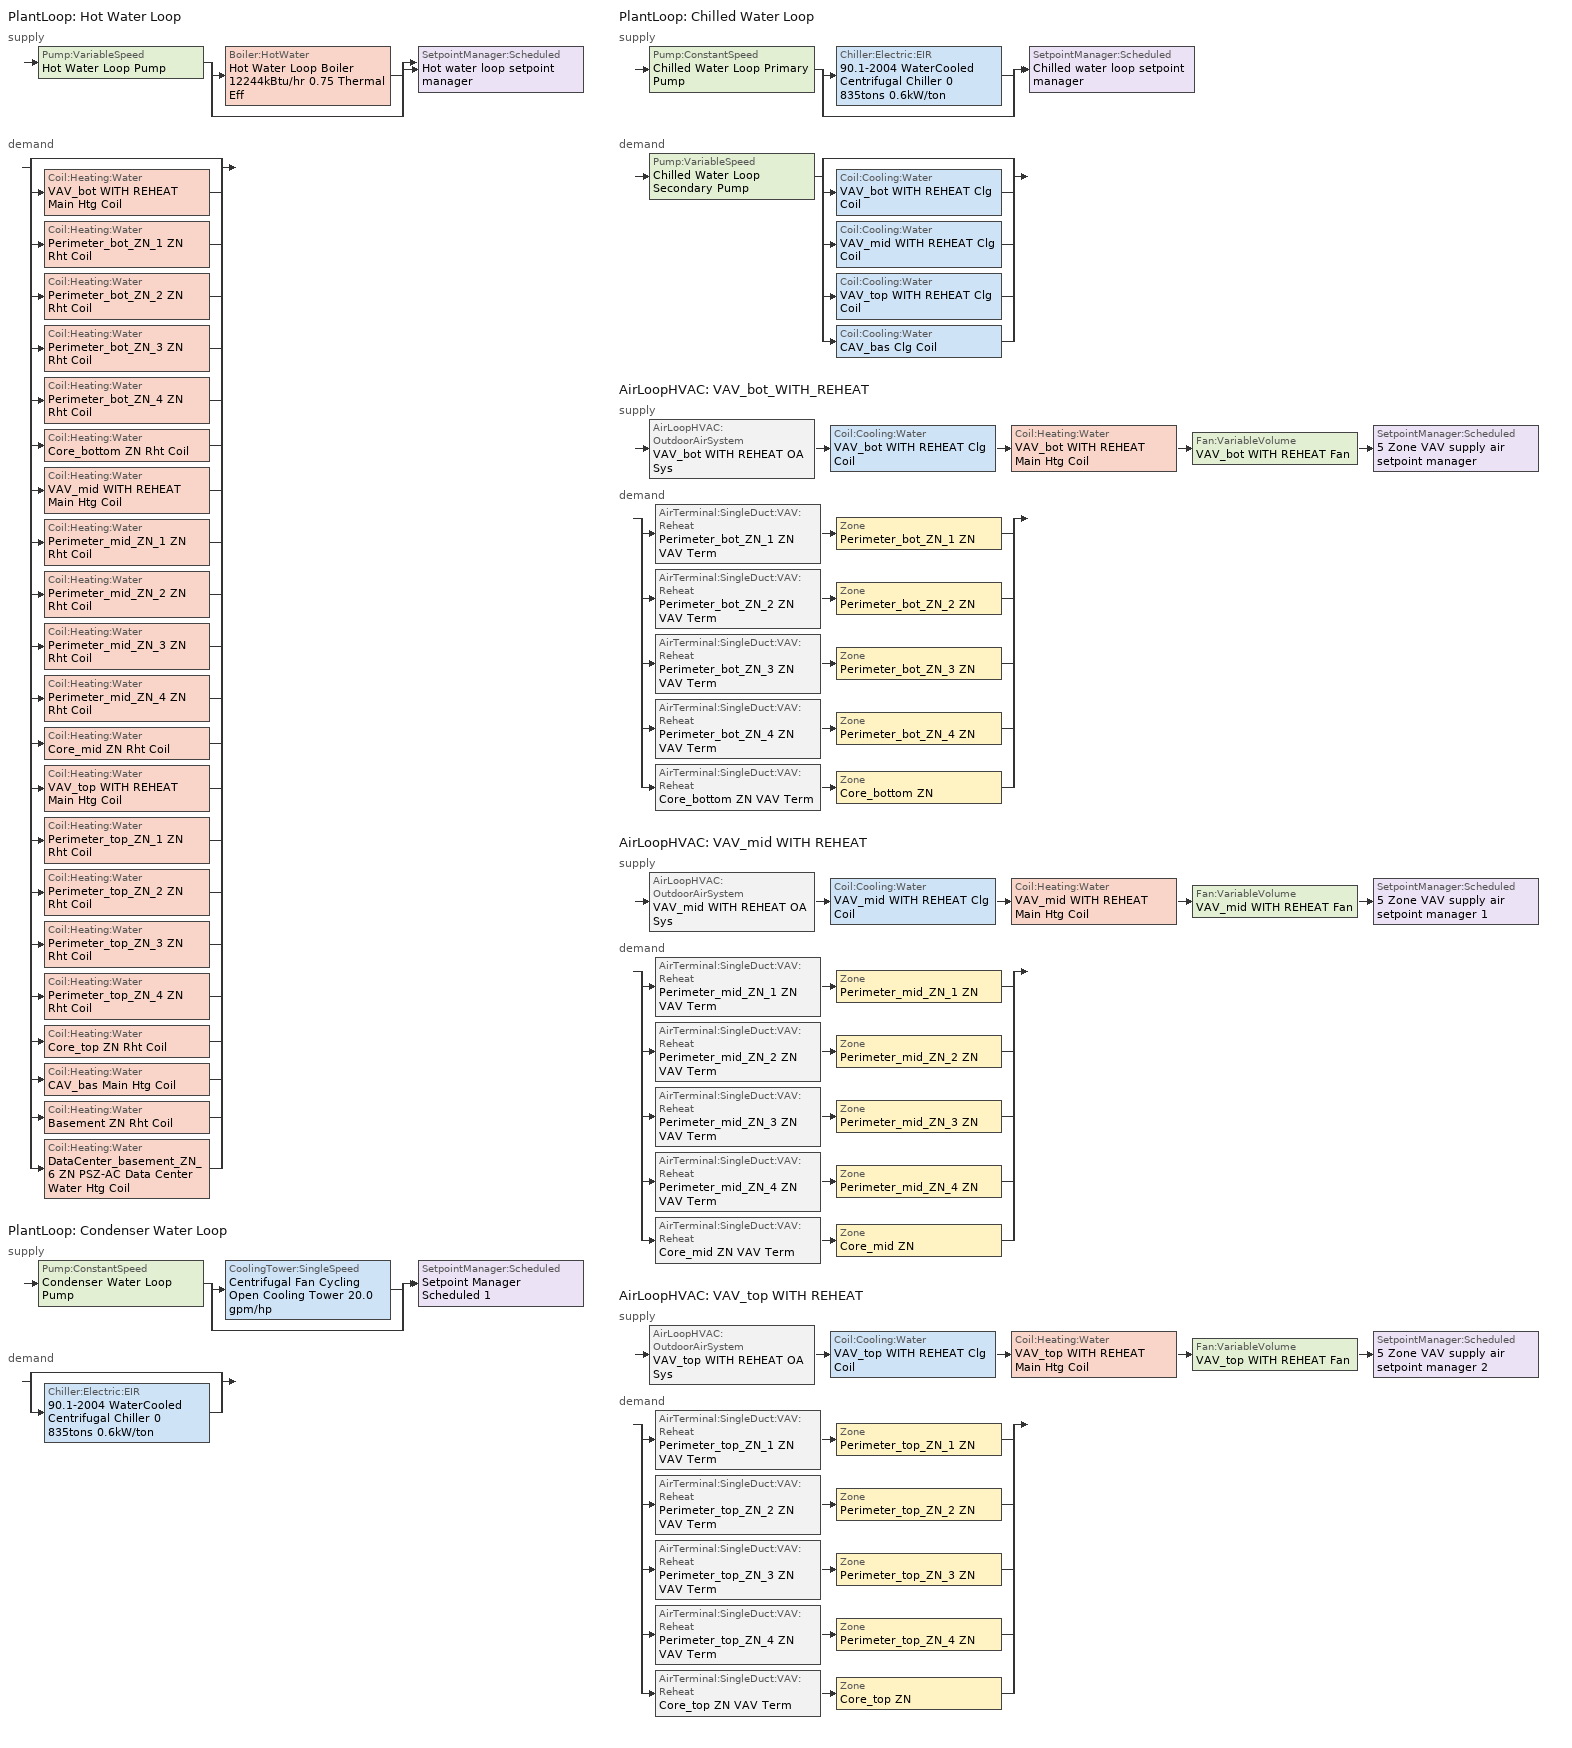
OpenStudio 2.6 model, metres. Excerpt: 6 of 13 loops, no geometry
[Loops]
PlantLoop 'Hot Water Loop'
 supply: Pump:VariableSpeed 'Hot Water Loop Pump' > split
  | Boiler:HotWater 'Hot Water Loop Boiler 12244kBtu/hr 0.75 Thermal Eff'
  | bypass
  join > SetpointManager:Scheduled 'Hot water loop setpoint manager'
 demand: split
  | bypass
  | Coil:Heating:Water 'VAV_bot WITH REHEAT Main Htg Coil'
  | Coil:Heating:Water 'Perimeter_bot_ZN_1 ZN Rht Coil'
  | Coil:Heating:Water 'Perimeter_bot_ZN_2 ZN Rht Coil'
  | Coil:Heating:Water 'Perimeter_bot_ZN_3 ZN Rht Coil'
  | Coil:Heating:Water 'Perimeter_bot_ZN_4 ZN Rht Coil'
  | Coil:Heating:Water 'Core_bottom ZN Rht Coil'
  | Coil:Heating:Water 'VAV_mid WITH REHEAT Main Htg Coil'
  | Coil:Heating:Water 'Perimeter_mid_ZN_1 ZN Rht Coil'
  | Coil:Heating:Water 'Perimeter_mid_ZN_2 ZN Rht Coil'
  | Coil:Heating:Water 'Perimeter_mid_ZN_3 ZN Rht Coil'
  | Coil:Heating:Water 'Perimeter_mid_ZN_4 ZN Rht Coil'
  | Coil:Heating:Water 'Core_mid ZN Rht Coil'
  | Coil:Heating:Water 'VAV_top WITH REHEAT Main Htg Coil'
  | Coil:Heating:Water 'Perimeter_top_ZN_1 ZN Rht Coil'
  | Coil:Heating:Water 'Perimeter_top_ZN_2 ZN Rht Coil'
  | Coil:Heating:Water 'Perimeter_top_ZN_3 ZN Rht Coil'
  | Coil:Heating:Water 'Perimeter_top_ZN_4 ZN Rht Coil'
  | Coil:Heating:Water 'Core_top ZN Rht Coil'
  | Coil:Heating:Water 'CAV_bas Main Htg Coil'
  | Coil:Heating:Water 'Basement ZN Rht Coil'
  | Coil:Heating:Water 'DataCenter_basement_ZN_6 ZN PSZ-AC Data Center Water Htg Coil'
PlantLoop 'Condenser Water Loop'
 supply: Pump:ConstantSpeed 'Condenser Water Loop Pump' > split
  | CoolingTower:SingleSpeed 'Centrifugal Fan Cycling Open Cooling Tower 20.0 gpm/hp'
  | bypass
  join > SetpointManager:Scheduled 'Setpoint Manager Scheduled 1'
 demand: split
  | bypass
  | Chiller:Electric:EIR '90.1-2004 WaterCooled  Centrifugal Chiller 0 835tons 0.6kW/ton'
PlantLoop 'Chilled Water Loop'
 supply: Pump:ConstantSpeed 'Chilled Water Loop Primary Pump' > split
  | Chiller:Electric:EIR '90.1-2004 WaterCooled  Centrifugal Chiller 0 835tons 0.6kW/ton'
  | bypass
  join > SetpointManager:Scheduled 'Chilled water loop setpoint manager'
 demand: Pump:VariableSpeed 'Chilled Water Loop Secondary Pump' > split
  | bypass
  | Coil:Cooling:Water 'VAV_bot WITH REHEAT Clg Coil'
  | Coil:Cooling:Water 'VAV_mid WITH REHEAT Clg Coil'
  | Coil:Cooling:Water 'VAV_top WITH REHEAT Clg Coil'
  | Coil:Cooling:Water 'CAV_bas Clg Coil'
AirLoopHVAC 'VAV_bot_WITH_REHEAT'
 supply: AirLoopHVAC:OutdoorAirSystem 'VAV_bot WITH REHEAT OA Sys' > Coil:Cooling:Water 'VAV_bot WITH REHEAT Clg Coil' > Coil:Heating:Water 'VAV_bot WITH REHEAT Main Htg Coil' > Fan:VariableVolume 'VAV_bot WITH REHEAT Fan' > SetpointManager:Scheduled '5 Zone VAV supply air setpoint manager'
 demand: split
  | AirTerminal:SingleDuct:VAV:Reheat 'Perimeter_bot_ZN_1 ZN VAV Term' > Zone 'Perimeter_bot_ZN_1 ZN'
  | AirTerminal:SingleDuct:VAV:Reheat 'Perimeter_bot_ZN_2 ZN VAV Term' > Zone 'Perimeter_bot_ZN_2 ZN'
  | AirTerminal:SingleDuct:VAV:Reheat 'Perimeter_bot_ZN_3 ZN VAV Term' > Zone 'Perimeter_bot_ZN_3 ZN'
  | AirTerminal:SingleDuct:VAV:Reheat 'Perimeter_bot_ZN_4 ZN VAV Term' > Zone 'Perimeter_bot_ZN_4 ZN'
  | AirTerminal:SingleDuct:VAV:Reheat 'Core_bottom ZN VAV Term' > Zone 'Core_bottom ZN'
AirLoopHVAC 'VAV_mid WITH REHEAT'
 supply: AirLoopHVAC:OutdoorAirSystem 'VAV_mid WITH REHEAT OA Sys' > Coil:Cooling:Water 'VAV_mid WITH REHEAT Clg Coil' > Coil:Heating:Water 'VAV_mid WITH REHEAT Main Htg Coil' > Fan:VariableVolume 'VAV_mid WITH REHEAT Fan' > SetpointManager:Scheduled '5 Zone VAV supply air setpoint manager 1'
 demand: split
  | AirTerminal:SingleDuct:VAV:Reheat 'Perimeter_mid_ZN_1 ZN VAV Term' > Zone 'Perimeter_mid_ZN_1 ZN'
  | AirTerminal:SingleDuct:VAV:Reheat 'Perimeter_mid_ZN_2 ZN VAV Term' > Zone 'Perimeter_mid_ZN_2 ZN'
  | AirTerminal:SingleDuct:VAV:Reheat 'Perimeter_mid_ZN_3 ZN VAV Term' > Zone 'Perimeter_mid_ZN_3 ZN'
  | AirTerminal:SingleDuct:VAV:Reheat 'Perimeter_mid_ZN_4 ZN VAV Term' > Zone 'Perimeter_mid_ZN_4 ZN'
  | AirTerminal:SingleDuct:VAV:Reheat 'Core_mid ZN VAV Term' > Zone 'Core_mid ZN'
AirLoopHVAC 'VAV_top WITH REHEAT'
 supply: AirLoopHVAC:OutdoorAirSystem 'VAV_top WITH REHEAT OA Sys' > Coil:Cooling:Water 'VAV_top WITH REHEAT Clg Coil' > Coil:Heating:Water 'VAV_top WITH REHEAT Main Htg Coil' > Fan:VariableVolume 'VAV_top WITH REHEAT Fan' > SetpointManager:Scheduled '5 Zone VAV supply air setpoint manager 2'
 demand: split
  | AirTerminal:SingleDuct:VAV:Reheat 'Perimeter_top_ZN_1 ZN VAV Term' > Zone 'Perimeter_top_ZN_1 ZN'
  | AirTerminal:SingleDuct:VAV:Reheat 'Perimeter_top_ZN_2 ZN VAV Term' > Zone 'Perimeter_top_ZN_2 ZN'
  | AirTerminal:SingleDuct:VAV:Reheat 'Perimeter_top_ZN_3 ZN VAV Term' > Zone 'Perimeter_top_ZN_3 ZN'
  | AirTerminal:SingleDuct:VAV:Reheat 'Perimeter_top_ZN_4 ZN VAV Term' > Zone 'Perimeter_top_ZN_4 ZN'
  | AirTerminal:SingleDuct:VAV:Reheat 'Core_top ZN VAV Term' > Zone 'Core_top ZN'
[Sizing:Zone] Zone Cooling Design Supply Air Temperature Input Method=SupplyAirTemperature; Zone Cooling Design Supply Air Temperature {C}=12.8; Zone Cooling Design Supply Air Temperature Difference {deltaC}=11.11; Zone Heating Design Supply Air Temperature Input Method=SupplyAirTemperature; Zone Heating Design Supply Air Temperature {C}=40; Zone Heating Design Supply Air Temperature Difference {deltaC}=11.11; Zone Cooling Design Supply Air Humidity Ratio {kg-H2O/kg-air}=0.0085; Zone Heating Design Supply Air Humidity Ratio {kg-H2O/kg-air}=0.008; Cooling Design Air Flow Method=DesignDayWithLimit; Heating Design Air Flow Method=DesignDay; Account for Dedicated Outdoor Air System=No; Dedicated Outdoor Air System Control Strategy=NeutralSupplyAir; Dedicated Outdoor Air Low Setpoint Temperature for Design {C}=autosize; Dedicated Outdoor Air High Setpoint Temperature for Design {C}=autosize
Core_mid ZN; Perimeter_mid_ZN_2 ZN; Perimeter_mid_ZN_3 ZN; Core_top ZN; Perimeter_mid_ZN_1 ZN; Core_bottom ZN; Perimeter_top_ZN_3 ZN; Perimeter_bot_ZN_3 ZN; Perimeter_bot_ZN_1 ZN; Perimeter_top_ZN_2 ZN; Perimeter_top_ZN_1 ZN; Perimeter_mid_ZN_4 ZN; Perimeter_top_ZN_4 ZN; Perimeter_bot_ZN_2 ZN; Perimeter_bot_ZN_4 ZN
[Zone equipment]
Core_mid ZN: Core_mid ZN VAV Term
Perimeter_mid_ZN_2 ZN: Perimeter_mid_ZN_2 ZN VAV Term
Perimeter_mid_ZN_3 ZN: Perimeter_mid_ZN_3 ZN VAV Term
Core_top ZN: Core_top ZN VAV Term
Perimeter_mid_ZN_1 ZN: Perimeter_mid_ZN_1 ZN VAV Term
Core_bottom ZN: Core_bottom ZN VAV Term
Perimeter_top_ZN_3 ZN: Perimeter_top_ZN_3 ZN VAV Term
Perimeter_bot_ZN_3 ZN: Perimeter_bot_ZN_3 ZN VAV Term
Perimeter_bot_ZN_1 ZN: Perimeter_bot_ZN_1 ZN VAV Term
Perimeter_top_ZN_2 ZN: Perimeter_top_ZN_2 ZN VAV Term
Perimeter_top_ZN_1 ZN: Perimeter_top_ZN_1 ZN VAV Term
Perimeter_mid_ZN_4 ZN: Perimeter_mid_ZN_4 ZN VAV Term
Perimeter_top_ZN_4 ZN: Perimeter_top_ZN_4 ZN VAV Term
Perimeter_bot_ZN_2 ZN: Perimeter_bot_ZN_2 ZN VAV Term
Perimeter_bot_ZN_4 ZN: Perimeter_bot_ZN_4 ZN VAV Term
[PlantLoop] Glycol Concentration=0; Plant Loop Volume {m3}=Autocalculate; Load Distribution Scheme=Optimal
Name | Fluid Type | Minimum Loop Temperature {C} | Maximum Loop Temperature {C} | Common Pipe Simulation
Hot Water Loop | Water | 10
Condenser Water Loop |  | 5 | 80
Chilled Water Loop |  | 1 | 98 | CommonPipe
[Sizing:Plant] Sizing Option=NonCoincident; Zone Timesteps in Averaging Window=1; Coincident Sizing Factor Mode=None
Name | Loop Type | Design Loop Exit Temperature {C} | Loop Design Temperature Difference {deltaC}
Hot Water Loop | Heating | 82.2222 | 11.1111
Condenser Water Loop | Condenser | 29.4444 | 5.55556
Chilled Water Loop | Cooling | 6.66667 | 5.61111
[SetpointManager:Scheduled] Control Variable=Temperature
Name | Schedule
Hot water loop setpoint manager | Hot Water Loop Temp - 180F
Setpoint Manager Scheduled 1 | Condenser Water Loop Temp - 70F
Chilled water loop setpoint manager | Chilled Water Loop Temp - 44F
5 Zone VAV supply air setpoint manager | Supply Air Temp - 55.04F
5 Zone VAV supply air setpoint manager 1 | Supply Air Temp - 55.04F 1
5 Zone VAV supply air setpoint manager 2 | Supply Air Temp - 55.04F 2
[Pump:VariableSpeed] Motor Efficiency=0.924; Pump Control Type=Intermittent; Skin Loss Radiative Fraction=0.5; Design Power Sizing Method=PowerPerFlowPerPressure; Design Electric Power per Unit Flow Rate {W/(m3/s)}=348701.1; Design Shaft Power per Unit Flow Rate per Unit Head {W-s/m3-Pa}=1.28205; Design Minimum Flow Rate Fraction=0
Name | Rated Pump Head {Pa} | Fraction of Motor Inefficiencies to Fluid Stream | Coefficient 1 of the Part Load Performance Curve | Coefficient 2 of the Part Load Performance Curve | Coefficient 3 of the Part Load Performance Curve | Coefficient 4 of the Part Load Performance Curve
Hot Water Loop Pump | 179344
Chilled Water Loop Secondary Pump | 134508 | 0 | 0 | 0.0205 | 0.4101 | 0.5753
[Boiler:HotWater]
Hot Water Loop Boiler 12244kBtu/hr 0.75 Thermal Eff: Fuel Type=NaturalGas; Nominal Thermal Efficiency=0.75; Efficiency Curve Temperature Evaluation Variable=LeavingBoiler; Normalized Boiler Efficiency Curve=Boiler with No Minimum Turndown 1; Design Water Outlet Temperature {C}=82.2222; Maximum Part Load Ratio=1.2; Water Outlet Upper Temperature Limit {C}=95; Boiler Flow Mode=LeavingSetpointModulated; Parasitic Electric Load {W}=0; Sizing Factor=1
[Pump:ConstantSpeed] Rated Flow Rate {m3/s}=autosize; Rated Power Consumption {W}=autosize; Fraction of Motor Inefficiencies to Fluid Stream=0; Pump Control Type=Intermittent; Design Power Sizing Method=PowerPerFlowPerPressure; Design Electric Power per Unit Flow Rate {W/(m3/s)}=348701.1; Design Shaft Power per Unit Flow Rate per Unit Head {W-s/m3-Pa}=1.28205
Name | Rated Pump Head {Pa} | Motor Efficiency
Condenser Water Loop Pump | 148557 | 0.93
Chilled Water Loop Primary Pump | 44836 | 0.895
[CoolingTower:SingleSpeed]
Centrifugal Fan Cycling Open Cooling Tower 20.0 gpm/hp: Design Water Flow Rate {m3/s}=autosize; Design Air Flow Rate {m3/s}=autosize; Fan Power at Design Air Flow Rate {W}=84139; U-Factor Times Area Value at Design Air Flow Rate {W/K}=autosize; Air Flow Rate in Free Convection Regime {m3/s}=autosize; U-Factor Times Area Value at Free Convection Air Flow Rate {W/K}=autosize; Performance Input Method=UFactorTimesAreaAndDesignWaterFlowRate; Free Convection Capacity {W}=0; Basin Heater Capacity {W/K}=0; Evaporation Loss Mode=LossFactor; Evaporation Loss Factor {percent/K}=0.2; Drift Loss Percent {percent}=0.008; Blowdown Calculation Mode=ConcentrationRatio; Blowdown Concentration Ratio=3; Capacity Control=FanCycling; Number of Cells=2; Cell Control=MinimalCell; Cell Minimum  Water Flow Rate Fraction=0.33; Cell Maximum Water Flow Rate Fraction=2.5; Sizing Factor=1; Free Convection Air Flow Rate Sizing Factor=0.1; Free Convection U-Factor Times Area Value Sizing Factor=0.1; Heat Rejection Capacity and Nominal Capacity Sizing Ratio=1.25; Free Convection Nominal Capacity Sizing Factor=0.1; Design Inlet Air Dry-Bulb Temperature {C}=35; Design Inlet Air Wet-Bulb Temperature {C}=25.6; Design Approach Temperature {deltaC}=autosize; Design Range Temperature {deltaC}=autosize
[Chiller:Electric:EIR]
90.1-2004 WaterCooled  Centrifugal Chiller 0 835tons 0.6kW/ton: Reference Capacity {W}=Autosize; Reference COP {W/W}=6.09532; Reference Leaving Chilled Water Temperature {C}=6.66667; Reference Entering Condenser Fluid Temperature {C}=35; Cooling Capacity Function of Temperature Curve=WaterCooled_Centrifugal_Chiller_GT150_2004_CAPFT; Electric Input to Cooling Output Ratio Function of Temperature Curve=WaterCooled_Centrifugal_Chiller_GT150_2004_EIRFT; Electric Input to Cooling Output Ratio Function of Part Load Ratio Curve=ChlrWtrCentPathAAllEIRRatio_fQRatio; Minimum Part Load Ratio=0.15; Maximum Part Load Ratio=1; Optimum Part Load Ratio=1; Minimum Unloading Ratio=0.25; Condenser Type=WaterCooled; Leaving Chilled Water Lower Temperature Limit {C}=2.22222; Chiller Flow Mode=ConstantFlow; Design Heat Recovery Water Flow Rate {m3/s}=0; Sizing Factor=1; Basin Heater Capacity {W/K}=0; Basin Heater Setpoint Temperature {C}=10
[AirLoopHVAC] Availability Schedule=OfficeLarge HVACOperationSchd; Design Supply Air Flow Rate {m3/s}=AutoSize
VAV_bot_WITH_REHEAT; VAV_mid WITH REHEAT; VAV_top WITH REHEAT
[Sizing:System] Type of Load to Size On=Sensible; Minimum System Air Flow Ratio=0.3; Preheat Design Temperature {C}=7; Preheat Design Humidity Ratio {kg-H2O/kg-Air}=0.008; Precool Design Temperature {C}=12.8; Precool Design Humidity Ratio {kg-H2O/kg-Air}=0.008; Central Cooling Design Supply Air Temperature {C}=12.8; Central Heating Design Supply Air Temperature {C}=12.8; Sizing Option=Coincident; 100% Outdoor Air in Cooling=No; 100% Outdoor Air in Heating=No; Central Cooling Design Supply Air Humidity Ratio {kg-H2O/kg-Air}=0.0085; Central Heating Design Supply Air Humidity Ratio {kg-H2O/kg-Air}=0.008; Cooling Design Air Flow Method=DesignDay; Cooling Design Air Flow Rate {m3/s}=0; Heating Design Air Flow Method=DesignDay; Heating Design Air Flow Rate {m3/s}=0; System Outdoor Air Method=ZoneSum; Zone Maximum Outdoor Air Fraction=1; Cooling Supply Air Flow Rate Per Floor Area {m3/s-m2}=0.00996765; Cooling Fraction of Autosized Cooling Supply Air Flow Rate=1; Cooling Supply Air Flow Rate Per Unit Cooling Capacity {m3/s-W}=3.94755e-05; Heating Supply Air Flow Rate Per Floor Area {m3/s-m2}=0.00996765; Heating Fraction of Autosized Heating Supply Air Flow Rate=1; Heating Fraction of Autosized Cooling Supply Air Flow Rate=1; Heating Supply Air Flow Rate Per Unit Heating Capacity {m3/s-W}=3.15882e-05; Cooling Design Capacity Method=CoolingDesignCapacity; Cooling Design Capacity {W}=autosize; Cooling Design Capacity Per Floor Area {W/m2}=234.7; Fraction of Autosized Cooling Design Capacity=1; Heating Design Capacity Method=HeatingDesignCapacity; Heating Design Capacity {W}=autosize; Heating Design Capacity Per Floor Area {W/m2}=157; Fraction of Autosized Heating Design Capacity=1; Central Cooling Capacity Control Method=OnOff
Name | Design Outdoor Air Flow Rate {m3/s}
VAV_bot_WITH_REHEAT; VAV_top WITH REHEAT | 2.98611
VAV_mid WITH REHEAT | 1.89288
[Fan:VariableVolume] Availability Schedule=Always On Discrete; Pressure Rise {Pa}=1389.92; Maximum Flow Rate {m3/s}=Autosize; Fan Power Minimum Flow Rate Input Method=Fraction; Fan Power Minimum Flow Fraction=0.2; Fan Power Minimum Air Flow Rate {m3/s}=0; Motor In Airstream Fraction=1; Fan Power Coefficient 1=0.0013; Fan Power Coefficient 2=0.147; Fan Power Coefficient 3=0.9506; Fan Power Coefficient 4=-0.0998; Fan Power Coefficient 5=0
Name | Fan Efficiency | Motor Efficiency
VAV_bot WITH REHEAT Fan; VAV_top WITH REHEAT Fan | 0.6045 | 0.93
VAV_mid WITH REHEAT Fan | 0.6175 | 0.95
[Coil:Heating:Water] Availability Schedule=Always On Discrete
Name | Rated Inlet Water Temperature {C} | Rated Inlet Air Temperature {C} | Rated Outlet Water Temperature {C} | Rated Outlet Air Temperature {C}
VAV_bot WITH REHEAT Main Htg Coil; VAV_mid WITH REHEAT Main Htg Coil; VAV_top WITH REHEAT Main Htg Coil | 82.2222 | 7 | 71.1111 | 12.8
Perimeter_bot_ZN_1 ZN Rht Coil; Perimeter_bot_ZN_2 ZN Rht Coil; Perimeter_bot_ZN_3 ZN Rht Coil; Perimeter_bot_ZN_4 ZN Rht Coil; Core_bottom ZN Rht Coil; Perimeter_mid_ZN_1 ZN Rht Coil; Perimeter_mid_ZN_2 ZN Rht Coil; Perimeter_mid_ZN_3 ZN Rht Coil; Perimeter_mid_ZN_4 ZN Rht Coil; Core_mid ZN Rht Coil; Perimeter_top_ZN_1 ZN Rht Coil; Perimeter_top_ZN_2 ZN Rht Coil; Perimeter_top_ZN_3 ZN Rht Coil; Perimeter_top_ZN_4 ZN Rht Coil; Core_top ZN Rht Coil | 82.2222 | 12.8 | 71.1111 | 40
CAV_bas Main Htg Coil | 67 | 7 | 55.8889 | 16.7
Basement ZN Rht Coil | 67 | 16.7 | 55.8889 | 50
DataCenter_basement_ZN_6 ZN PSZ-AC Data Center Water Htg Coil | 82.2222 | 7 | 71.1111 | 12.7778
[Controller:WaterCoil] Minimum Actuated Flow {m3/s}=0
Name | Water Coil | Action | Controller Convergence Tolerance {deltaC}
VAV_bot WITH REHEAT Main Htg Coil Controller | VAV_bot WITH REHEAT Main Htg Coil | Normal | 0.0001
VAV_bot WITH REHEAT Clg Coil Controller | VAV_bot WITH REHEAT Clg Coil | Reverse
Controller Water Coil 1 | Perimeter_bot_ZN_1 ZN Rht Coil | Normal | 0.0001
Controller Water Coil 2 | Perimeter_bot_ZN_2 ZN Rht Coil | Normal | 0.0001
Controller Water Coil 3 | Perimeter_bot_ZN_3 ZN Rht Coil | Normal | 0.0001
Controller Water Coil 4 | Perimeter_bot_ZN_4 ZN Rht Coil | Normal | 0.0001
Controller Water Coil 5 | Core_bottom ZN Rht Coil | Normal | 0.0001
VAV_mid WITH REHEAT Main Htg Coil Controller | VAV_mid WITH REHEAT Main Htg Coil | Normal | 0.0001
VAV_mid WITH REHEAT Clg Coil Controller | VAV_mid WITH REHEAT Clg Coil | Reverse
Controller Water Coil 6 | Perimeter_mid_ZN_1 ZN Rht Coil | Normal | 0.0001
Controller Water Coil 7 | Perimeter_mid_ZN_2 ZN Rht Coil | Normal | 0.0001
Controller Water Coil 8 | Perimeter_mid_ZN_3 ZN Rht Coil | Normal | 0.0001
Controller Water Coil 9 | Perimeter_mid_ZN_4 ZN Rht Coil | Normal | 0.0001
Controller Water Coil 10 | Core_mid ZN Rht Coil | Normal | 0.0001
VAV_top WITH REHEAT Main Htg Coil Controller | VAV_top WITH REHEAT Main Htg Coil | Normal | 0.0001
VAV_top WITH REHEAT Clg Coil Controller | VAV_top WITH REHEAT Clg Coil | Reverse
Controller Water Coil 11 | Perimeter_top_ZN_1 ZN Rht Coil | Normal | 0.0001
Controller Water Coil 12 | Perimeter_top_ZN_2 ZN Rht Coil | Normal | 0.0001
Controller Water Coil 13 | Perimeter_top_ZN_3 ZN Rht Coil | Normal | 0.0001
Controller Water Coil 14 | Perimeter_top_ZN_4 ZN Rht Coil | Normal | 0.0001
Controller Water Coil 15 | Core_top ZN Rht Coil | Normal | 0.0001
CAV_bas Main Htg Coil Controller | CAV_bas Main Htg Coil | Normal | 0.0001
Controller Water Coil 16 | CAV_bas Clg Coil | Reverse
Controller Water Coil 17 | Basement ZN Rht Coil | Normal | 0.0001
Controller Water Coil 18 | DataCenter_basement_ZN_6 ZN PSZ-AC Data Center Water Htg Coil | Normal | 0.0001
[Coil:Cooling:Water] Availability Schedule=Always On Discrete; Heat Exchanger Configuration=CrossFlow
VAV_bot WITH REHEAT Clg Coil; VAV_mid WITH REHEAT Clg Coil; VAV_top WITH REHEAT Clg Coil; CAV_bas Clg Coil
[Controller:OutdoorAir] Minimum Outdoor Air Flow Rate {m3/s}=0; Maximum Outdoor Air Flow Rate {m3/s}=Autosize; Economizer Control Type=DifferentialDryBulb; Economizer Control Action Type=ModulateFlow; Lockout Type=LockoutWithCompressor; Minimum Limit Type=FixedMinimum; Minimum Outdoor Air Schedule=OfficeLarge HVACOperationSchd; High Humidity Control=No; Heat Recovery Bypass Control Type=BypassWhenOAFlowGreaterThanMinimum
Name | Controller Mechanical Ventilation
VAV_bot WITH REHEAT OA Controller | VAV_bot WITH REHEAT Vent Controller
VAV_mid WITH REHEAT OA Controller | VAV_mid WITH REHEAT Vent Controller
VAV_top WITH REHEAT OA Controller | VAV_top WITH REHEAT Vent Controller
[Controller:MechanicalVentilation] Availability Schedule=Always On Discrete; System Outdoor Air Method=ZoneSum
VAV_bot WITH REHEAT Vent Controller; VAV_mid WITH REHEAT Vent Controller; VAV_top WITH REHEAT Vent Controller
[AirLoopHVAC:OutdoorAirSystem]
Name | Controller
VAV_bot WITH REHEAT OA Sys | VAV_bot WITH REHEAT OA Controller
VAV_mid WITH REHEAT OA Sys | VAV_mid WITH REHEAT OA Controller
VAV_top WITH REHEAT OA Sys | VAV_top WITH REHEAT OA Controller
[AirTerminal:SingleDuct:VAV:Reheat] Availability Schedule=Always On Discrete; Maximum Air Flow Rate {m3/s}=AutoSize; Zone Minimum Air Flow Input Method=Constant; Fixed Minimum Air Flow Rate {m3/s}=0; Maximum Hot Water or Steam Flow Rate {m3/s}=AutoSize; Minimum Hot Water or Steam Flow Rate {m3/s}=0; Convergence Tolerance=0.001; Damper Heating Action=Normal; Maximum Flow per Zone Floor Area During Reheat {m3/s-m2}=0; Maximum Flow Fraction During Reheat=0.5; Maximum Reheat Air Temperature {C}=40; Control For Outdoor Air=No
Name | Constant Minimum Air Flow Fraction | Reheat Coil
Perimeter_bot_ZN_1 ZN VAV Term | 0.3 | Perimeter_bot_ZN_1 ZN Rht Coil
Perimeter_bot_ZN_2 ZN VAV Term | 0.3 | Perimeter_bot_ZN_2 ZN Rht Coil
Perimeter_bot_ZN_3 ZN VAV Term | 0.3 | Perimeter_bot_ZN_3 ZN Rht Coil
Perimeter_bot_ZN_4 ZN VAV Term | 0.3 | Perimeter_bot_ZN_4 ZN Rht Coil
Core_bottom ZN VAV Term | 0.33023 | Core_bottom ZN Rht Coil
Perimeter_mid_ZN_1 ZN VAV Term | 0.3 | Perimeter_mid_ZN_1 ZN Rht Coil
Perimeter_mid_ZN_2 ZN VAV Term | 0.3 | Perimeter_mid_ZN_2 ZN Rht Coil
Perimeter_mid_ZN_3 ZN VAV Term | 0.3 | Perimeter_mid_ZN_3 ZN Rht Coil
Perimeter_mid_ZN_4 ZN VAV Term | 0.3 | Perimeter_mid_ZN_4 ZN Rht Coil
Core_mid ZN VAV Term | 0.3 | Core_mid ZN Rht Coil
Perimeter_top_ZN_1 ZN VAV Term | 0.3 | Perimeter_top_ZN_1 ZN Rht Coil
Perimeter_top_ZN_2 ZN VAV Term | 0.3 | Perimeter_top_ZN_2 ZN Rht Coil
Perimeter_top_ZN_3 ZN VAV Term | 0.3 | Perimeter_top_ZN_3 ZN Rht Coil
Perimeter_top_ZN_4 ZN VAV Term | 0.3 | Perimeter_top_ZN_4 ZN Rht Coil
Core_top ZN VAV Term | 0.367254 | Core_top ZN Rht Coil
[EnergyManagementSystem:Sensor]
Name | Output Variable or Output Meter Index Key | Output Variable or Output Meter
T_Perimeter_bot_ZN_1_ZN_VAV | Perimeter_bot_ZN_1 ZN | Zone Mean Air Temperature
T_Perimeter_bot_ZN_2_ZN_VAV | Perimeter_bot_ZN_2 ZN | Zone Mean Air Temperature
T_Perimeter_bot_ZN_3_ZN_VAV | Perimeter_bot_ZN_3 ZN | Zone Mean Air Temperature
T_Perimeter_bot_ZN_4_ZN_VAV | Perimeter_bot_ZN_4 ZN | Zone Mean Air Temperature
T_Core_bottom_ZN_VAV | Core_bottom ZN | Zone Mean Air Temperature
TVAV_bot_WITH_REHEAT_FanOut | Node 70 | System Node Temperature
[EnergyManagementSystem:Actuator]
Name | Actuated Component | Actuated Component Type | Actuated Component Control Type
VAV_bot_WITH_REHEAT_NightCycStat | VAV_bot_WITH_REHEAT | AirLoopHVAC | Availability Status
VAV_bot_WITH_REHEAT_SAT_setpoint | Node 70 | System Node Setpoint | Temperature Setpoint
[Schedule:Ruleset]
Hot Water Loop Temp - 180F: Default Day Schedule=Hot Water Loop Temp - 180F Default
Condenser Water Loop Temp - 70F: Default Day Schedule=Condenser Water Loop Temp - 70F Default
Chilled Water Loop Temp - 44F: Default Day Schedule=Chilled Water Loop Temp - 44F Default
OfficeLarge HVACOperationSchd: Default Day Schedule=OfficeLarge HVACOperationSchd Default; Summer Design Day Schedule=OfficeLarge HVACOperationSchd Summer Design Day; Winter Design Day Schedule=OfficeLarge HVACOperationSchd Winter Design Day
Supply Air Temp - 55.04F: Default Day Schedule=Supply Air Temp - 55.04F Default
Supply Air Temp - 55.04F 1: Default Day Schedule=Supply Air Temp - 55.04F Default 1
Supply Air Temp - 55.04F 2: Default Day Schedule=Supply Air Temp - 55.04F Default 2
[Schedule:Day]
Hot Water Loop Temp - 180F Default: 24, 0, 82.2222
Condenser Water Loop Temp - 70F Default: 24, 0, 21.1111
Chilled Water Loop Temp - 44F Default: 24, 0, 6.66667
OfficeLarge HVACOperationSchd Default: 24, 0, 0
OfficeLarge HVACOperationSchd Summer Design Day; OfficeLarge HVACOperationSchd SmrDsn|Wkdy Day: 6, 0, 0, 22, 0, 1, 24, 0, 0
OfficeLarge HVACOperationSchd Winter Design Day; OfficeLarge HVACOperationSchd WntrDsn|Sat Day: 6, 0, 0, 18, 0, 1, 24, 0, 0
Supply Air Temp - 55.04F Default; Supply Air Temp - 55.04F Default 1; Supply Air Temp - 55.04F Default 2: 24, 0, 12.8
[Schedule:Rule] Schedule Ruleset=OfficeLarge HVACOperationSchd; Date Specification Type=DateRange; Start Month=1; Start Day=1; End Month=12; End Day=31
Name | Rule Order | Day Schedule | Apply Monday | Apply Tuesday | Apply Wednesday | Apply Thursday | Apply Friday | Apply Saturday
Schedule Rule 13 | 1 | OfficeLarge HVACOperationSchd SmrDsn|Wkdy Day | Yes | Yes | Yes | Yes | Yes
Schedule Rule 14 | 0 | OfficeLarge HVACOperationSchd WntrDsn|Sat Day |  |  |  |  |  | Yes
[Schedule:Constant]
Always On Discrete: Value=1
[Curve:Biquadratic] Minimum Value of x=5; Maximum Value of x=10; Minimum Value of y=17.78; Maximum Value of y=46.11
Name | Coefficient1 Constant | Coefficient2 x | Coefficient3 x**2 | Coefficient4 y | Coefficient5 y**2 | Coefficient6 x*y
WaterCooled_Centrifugal_Chiller_GT150_2004_CAPFT | 0.760017 | 0.0147432 | 0.0002144 | 0.0207218 | -0.0006425 | 0.0008007
WaterCooled_Centrifugal_Chiller_GT150_2004_EIRFT | 0.677258 | 0.0117857 | -0.0001967 | 0.0014414 | 0.0003005 | -0.0006807
[Curve:Quadratic]
ChlrWtrCentPathAAllEIRRatio_fQRatio: Coefficient1 Constant=0.222149; Coefficient2 x=0.503156; Coefficient3 x**2=0.256905; Minimum Value of x=0.1; Maximum Value of x=1; Minimum Curve Output=0.28
[Curve:Cubic]
Boiler with No Minimum Turndown 1: Coefficient1 Constant=0.7463; Coefficient2 x=1.3196; Coefficient3 x**2=-2.2154; Coefficient4 x**3=1.1674; Minimum Value of x=0; Maximum Value of x=1.3
